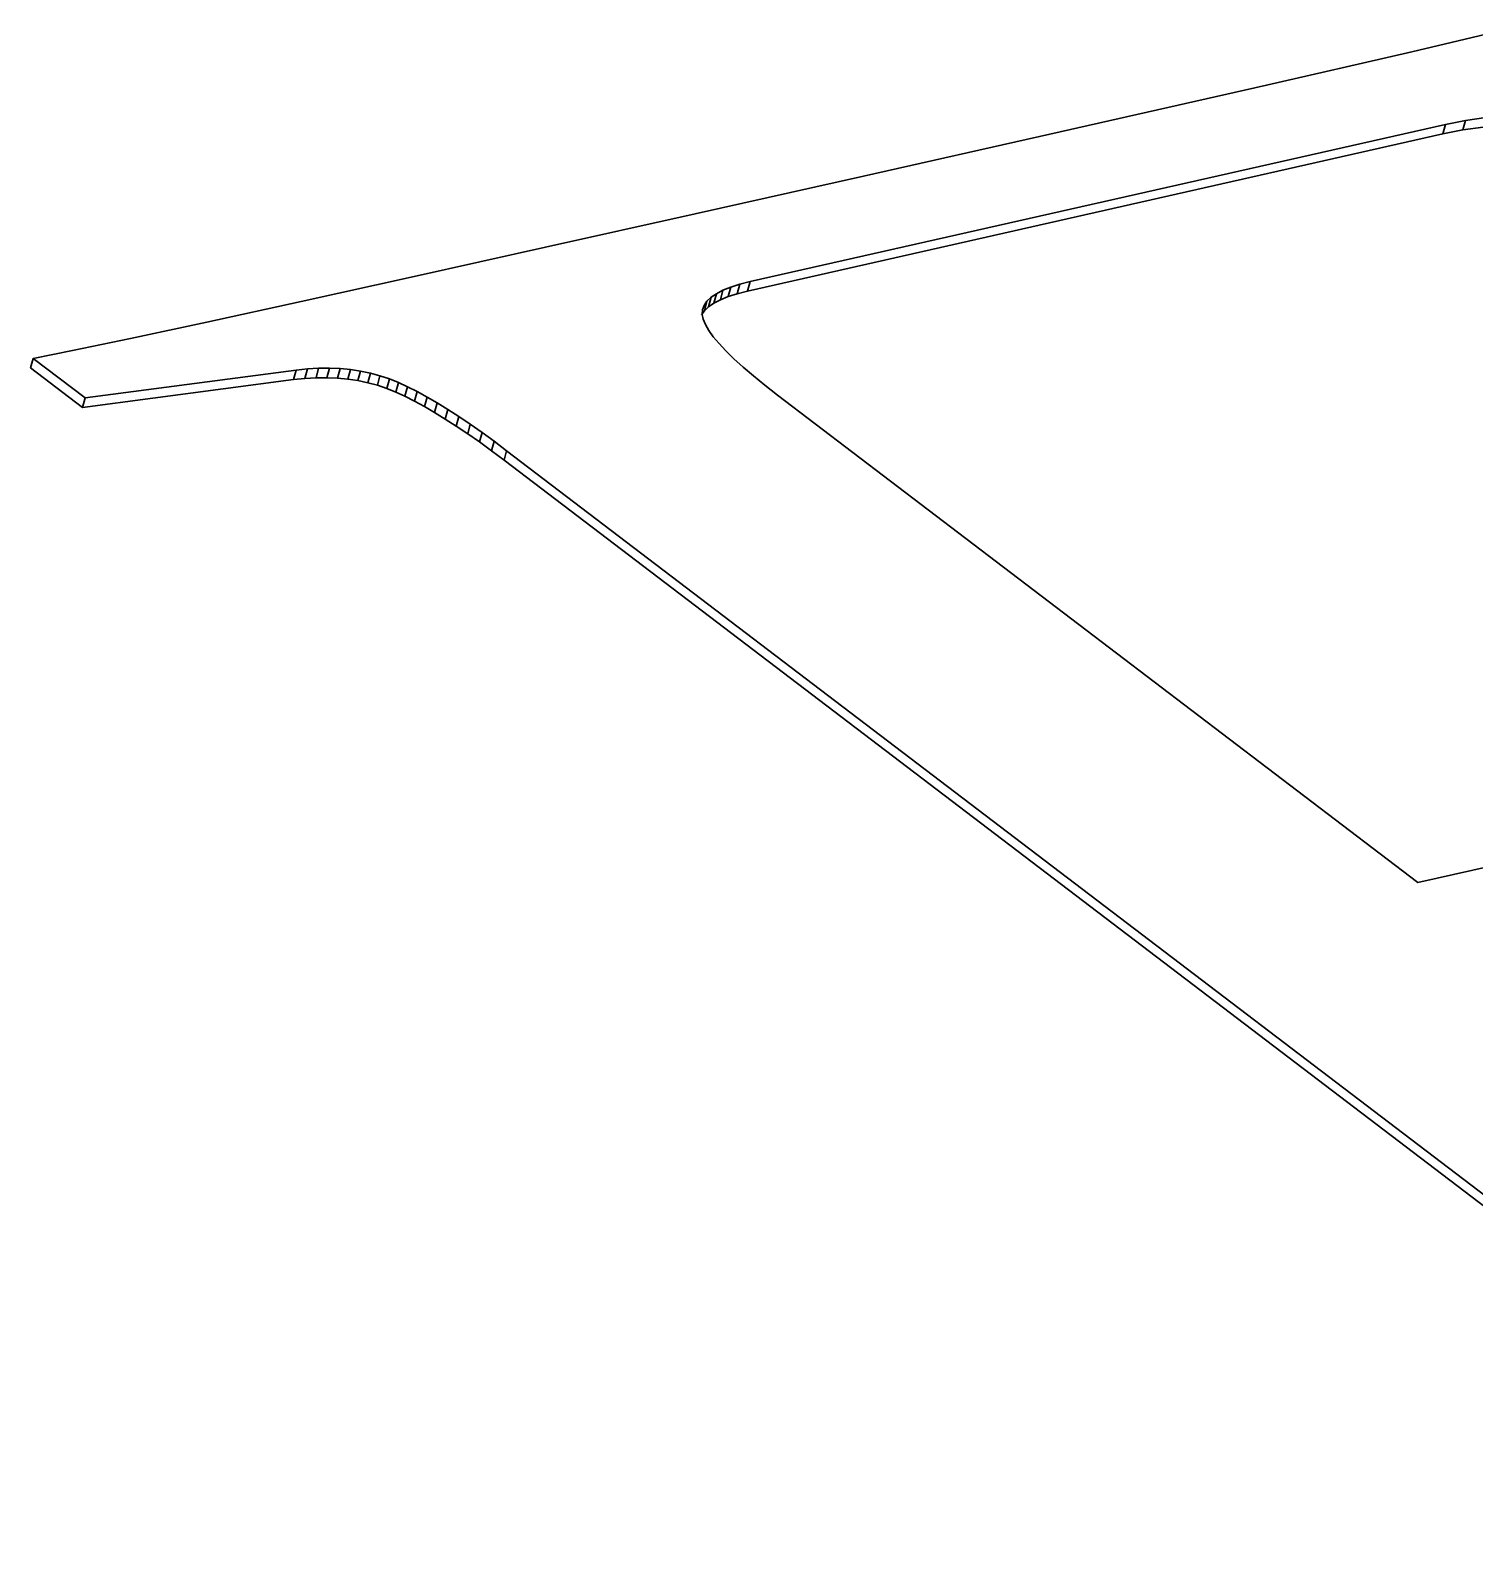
# Model space of a CAD drawing. Header units: millimetres. Extents: x -210 to 210, y -148 to 148.
# Drawn here: x 100.346 to 101.649, y 16.63 to 18.013 of the extents above; entities that cross this region are included whole.
import ezdxf

# ---------------------------------------------------------------- set-up
doc = ezdxf.new("R2010")
doc.units = ezdxf.units.MM
doc.layers.get('0').update_dxf_attribs({"lineweight": 18})

msp = doc.modelspace()

# ---------------------------------------------------------------- linework, layer by layer
at = {"color": 7, "lineweight": 30, "ltscale": 0.001074}
msp.add_line((101.5926, 17.9939), (101.6345, 18.0037), dxfattribs=at)
at = {"color": 7, "lineweight": 30, "ltscale": 0.001004}
msp.add_line((101.6345, 18.0037), (101.6735, 18.013), dxfattribs=at)
at = {"color": 7, "lineweight": 30, "ltscale": 0.001143}
msp.add_line((101.5481, 17.9836), (101.5926, 17.9939), dxfattribs=at)
at = {"color": 7, "lineweight": 30, "ltscale": 0.001212}
msp.add_line((101.5008, 17.9727), (101.5481, 17.9836), dxfattribs=at)
at = {"color": 7, "lineweight": 30, "ltscale": 0.00474}
msp.add_line((101.2659, 17.9196), (101.4509, 17.9613), dxfattribs=at)
at = {"color": 7, "lineweight": 30, "ltscale": 0.001281}
msp.add_line((101.4509, 17.9613), (101.5008, 17.9727), dxfattribs=at)
at = {"color": 7, "lineweight": 30, "ltscale": 0.000461747}
for p, q in [((101.6594, 17.9345), (101.6411, 17.9319)), ((101.657, 17.9259), (101.6388, 17.9233))]:
    msp.add_line(p, q, dxfattribs=at)
at = {"color": 7, "lineweight": 30, "ltscale": 0.016085}
for p, q in [((101.6206, 17.9197), (100.993, 17.7778)), ((101.6229, 17.9283), (100.9954, 17.7864))]:
    msp.add_line(p, q, dxfattribs=at)
at = {"color": 7, "lineweight": 30, "ltscale": 0.004314}
msp.add_line((101.0976, 17.8817), (101.2659, 17.9196), dxfattribs=at)
at = {"color": 7, "lineweight": 30, "ltscale": 0.000221592}
for p, q in [((101.6206, 17.9197), (101.6229, 17.9283)), ((101.6388, 17.9233), (101.6411, 17.9319)), ((100.9755, 17.7729), (100.9778, 17.7814)), ((100.993, 17.7778), (100.9954, 17.7864)), ((100.954, 17.7602), (100.9563, 17.7687)), ((100.9577, 17.7637), (100.96, 17.7723)), ((100.9684, 17.7701), (100.9707, 17.7786)), ((100.3458, 17.7086), (100.3481, 17.7171)), ((100.583, 17.698), (100.5854, 17.7065)), ((100.5933, 17.699), (100.5956, 17.7076)), ((100.6588, 17.6929), (100.6611, 17.7014)), ((100.6672, 17.69), (100.6696, 17.6986)), ((100.6754, 17.6867), (100.6778, 17.6953)), ((100.6837, 17.6829), (100.686, 17.6914)), ((100.6923, 17.6786), (100.6946, 17.6871)), ((100.3926, 17.6729), (100.395, 17.6814)), ((100.7105, 17.6683), (100.7128, 17.6769)), ((100.7201, 17.6624), (100.7224, 17.671)), ((100.7509, 17.6417), (100.7533, 17.6502)), ((100.7732, 17.6253), (100.7755, 17.6338))]:
    msp.add_line(p, q, dxfattribs=at)
at = {"color": 7, "lineweight": 30, "ltscale": 0.000462741}
for p, q in [((101.6388, 17.9233), (101.6206, 17.9197)), ((101.6411, 17.9319), (101.6229, 17.9283))]:
    msp.add_line(p, q, dxfattribs=at)
at = {"color": 7, "lineweight": 30, "ltscale": 0.003889}
msp.add_line((100.9458, 17.8476), (101.0976, 17.8817), dxfattribs=at)
at = {"color": 7, "lineweight": 30, "ltscale": 0.003463}
msp.add_line((100.8106, 17.8174), (100.9458, 17.8476), dxfattribs=at)
at = {"color": 7, "lineweight": 30, "ltscale": 0.003036}
msp.add_line((100.6921, 17.791), (100.8106, 17.8174), dxfattribs=at)
at = {"color": 7, "lineweight": 30, "ltscale": 0.00261}
msp.add_line((100.5901, 17.7685), (100.6921, 17.791), dxfattribs=at)
at = {"color": 7, "lineweight": 30, "ltscale": 0.000191351}
for p, q in [((100.9778, 17.7814), (100.9707, 17.7786)), ((100.9755, 17.7729), (100.9684, 17.7701))]:
    msp.add_line(p, q, dxfattribs=at)
at = {"color": 7, "lineweight": 30, "ltscale": 0.000215045}
msp.add_line((100.986, 17.784), (100.9778, 17.7814), dxfattribs=at)
at = {"color": 7, "lineweight": 30, "ltscale": 0.000221405}
for p, q in [((100.9837, 17.7755), (100.986, 17.784)), ((100.9624, 17.767), (100.9648, 17.7755)), ((100.6034, 17.6996), (100.6057, 17.7082)), ((100.6228, 17.6993), (100.6251, 17.7079)), ((100.6321, 17.6985), (100.6344, 17.707)), ((100.6412, 17.6971), (100.6436, 17.7056)), ((100.6501, 17.6952), (100.6525, 17.7038)), ((100.7013, 17.6737), (100.7036, 17.6822)), ((100.73, 17.656), (100.7324, 17.6646)), ((100.7403, 17.6491), (100.7426, 17.6577)), ((100.7619, 17.6337), (100.7642, 17.6423))]:
    msp.add_line(p, q, dxfattribs=at)
at = {"color": 7, "lineweight": 30, "ltscale": 0.000241141}
msp.add_line((100.9954, 17.7864), (100.986, 17.784), dxfattribs=at)
at = {"color": 7, "lineweight": 30, "ltscale": 0.002185}
msp.add_line((100.5047, 17.7499), (100.5901, 17.7685), dxfattribs=at)
at = {"color": 7, "lineweight": 30, "ltscale": 0.000113871}
msp.add_line((100.9563, 17.7687), (100.9537, 17.765), dxfattribs=at)
at = {"color": 7, "lineweight": 30, "ltscale": 0.000126973}
for p, q in [((100.96, 17.7723), (100.9563, 17.7687)), ((100.9577, 17.7637), (100.954, 17.7602))]:
    msp.add_line(p, q, dxfattribs=at)
at = {"color": 7, "lineweight": 30, "ltscale": 0.000144552}
msp.add_line((100.9648, 17.7755), (100.96, 17.7723), dxfattribs=at)
at = {"color": 7, "lineweight": 30, "ltscale": 0.0001675}
msp.add_line((100.9684, 17.7701), (100.9624, 17.767), dxfattribs=at)
at = {"color": 7, "lineweight": 30, "ltscale": 0.000167595}
msp.add_line((100.9707, 17.7786), (100.9648, 17.7755), dxfattribs=at)
at = {"color": 7, "lineweight": 30, "ltscale": 0.000215112}
msp.add_line((100.9837, 17.7755), (100.9755, 17.7729), dxfattribs=at)
at = {"color": 7, "lineweight": 30, "ltscale": 0.000241085}
msp.add_line((100.993, 17.7778), (100.9837, 17.7755), dxfattribs=at)
at = {"color": 7, "lineweight": 30, "ltscale": 0.000113709}
msp.add_line((100.954, 17.7602), (100.9514, 17.7565), dxfattribs=at)
at = {"color": 7, "lineweight": 30, "ltscale": 0.000105487}
msp.add_line((100.9524, 17.761), (100.9521, 17.7568), dxfattribs=at)
at = {"color": 7, "lineweight": 30, "ltscale": 0.000113059}
msp.add_line((100.9521, 17.7568), (100.953, 17.7524), dxfattribs=at)
at = {"color": 7, "lineweight": 30, "ltscale": 0.000105165}
msp.add_line((100.9537, 17.765), (100.9524, 17.761), dxfattribs=at)
at = {"color": 7, "lineweight": 30, "ltscale": 0.000144669}
msp.add_line((100.9624, 17.767), (100.9577, 17.7637), dxfattribs=at)
at = {"color": 7, "lineweight": 30, "ltscale": 0.001759}
msp.add_line((100.4359, 17.7351), (100.5047, 17.7499), dxfattribs=at)
at = {"color": 7, "lineweight": 30, "ltscale": 0.000129838}
msp.add_line((100.953, 17.7524), (100.955, 17.7476), dxfattribs=at)
at = {"color": 7, "lineweight": 30, "ltscale": 0.000151253}
msp.add_line((100.955, 17.7476), (100.958, 17.7423), dxfattribs=at)
at = {"color": 7, "lineweight": 30, "ltscale": 0.000174619}
msp.add_line((100.958, 17.7423), (100.962, 17.7366), dxfattribs=at)
at = {"color": 7, "lineweight": 30, "ltscale": 0.001334}
msp.add_line((100.3837, 17.7242), (100.4359, 17.7351), dxfattribs=at)
at = {"color": 7, "lineweight": 30, "ltscale": 0.00020003}
msp.add_line((100.962, 17.7366), (100.9672, 17.7305), dxfattribs=at)
at = {"color": 7, "lineweight": 30, "ltscale": 0.00022649}
msp.add_line((100.9672, 17.7305), (100.9734, 17.7239), dxfattribs=at)
at = {"color": 7, "lineweight": 30, "ltscale": 0.000906795}
msp.add_line((100.3481, 17.7171), (100.3837, 17.7242), dxfattribs=at)
at = {"color": 7, "lineweight": 30, "ltscale": 0.001472}
for p, q in [((100.395, 17.6814), (100.3481, 17.7171)), ((100.3926, 17.6729), (100.3458, 17.7086))]:
    msp.add_line(p, q, dxfattribs=at)
at = {"color": 7, "lineweight": 30, "ltscale": 0.000253442}
msp.add_line((100.9734, 17.7239), (100.9806, 17.7168), dxfattribs=at)
at = {"color": 7, "lineweight": 30, "ltscale": 0.000279781}
msp.add_line((100.9806, 17.7168), (100.9889, 17.7093), dxfattribs=at)
at = {"color": 7, "lineweight": 30, "ltscale": 0.004801}
for p, q in [((100.583, 17.698), (100.3926, 17.6729)), ((100.5854, 17.7065), (100.395, 17.6814))]:
    msp.add_line(p, q, dxfattribs=at)
at = {"color": 7, "lineweight": 30, "ltscale": 0.00025798}
for p, q in [((100.5933, 17.699), (100.583, 17.698)), ((100.5956, 17.7076), (100.5854, 17.7065))]:
    msp.add_line(p, q, dxfattribs=at)
at = {"color": 7, "lineweight": 30, "ltscale": 0.000251789}
msp.add_line((100.6034, 17.6996), (100.5933, 17.699), dxfattribs=at)
at = {"color": 7, "lineweight": 30, "ltscale": 0.000251768}
msp.add_line((100.6057, 17.7082), (100.5956, 17.7076), dxfattribs=at)
at = {"color": 7, "lineweight": 30, "ltscale": 0.00024614}
msp.add_line((100.6132, 17.6997), (100.6034, 17.6996), dxfattribs=at)
at = {"color": 7, "lineweight": 30, "ltscale": 0.000244617}
msp.add_line((100.6155, 17.7083), (100.6057, 17.7082), dxfattribs=at)
at = {"color": 7, "lineweight": 30, "ltscale": 0.000221084}
msp.add_line((100.6132, 17.6997), (100.6155, 17.7083), dxfattribs=at)
at = {"color": 7, "lineweight": 30, "ltscale": 0.00023958}
msp.add_line((100.6228, 17.6993), (100.6132, 17.6997), dxfattribs=at)
at = {"color": 7, "lineweight": 30, "ltscale": 0.000241106}
msp.add_line((100.6251, 17.7079), (100.6155, 17.7083), dxfattribs=at)
at = {"color": 7, "lineweight": 30, "ltscale": 0.000233662}
for p, q in [((100.6321, 17.6985), (100.6228, 17.6993)), ((100.6344, 17.707), (100.6251, 17.7079))]:
    msp.add_line(p, q, dxfattribs=at)
at = {"color": 7, "lineweight": 30, "ltscale": 0.000231486}
for p, q in [((100.6412, 17.6971), (100.6321, 17.6985)), ((100.6436, 17.7056), (100.6344, 17.707))]:
    msp.add_line(p, q, dxfattribs=at)
at = {"color": 7, "lineweight": 30, "ltscale": 0.000226974}
for p, q in [((100.6525, 17.7038), (100.6436, 17.7056)), ((100.6501, 17.6952), (100.6412, 17.6971))]:
    msp.add_line(p, q, dxfattribs=at)
at = {"color": 7, "lineweight": 30, "ltscale": 0.00022472}
msp.add_line((100.6611, 17.7014), (100.6525, 17.7038), dxfattribs=at)
at = {"color": 7, "lineweight": 30, "ltscale": 0.000221808}
for p, q in [((100.6696, 17.6986), (100.6611, 17.7014)), ((100.6672, 17.69), (100.6588, 17.6929))]:
    msp.add_line(p, q, dxfattribs=at)
at = {"color": 7, "lineweight": 30, "ltscale": 0.000221191}
for p, q in [((100.6778, 17.6953), (100.6696, 17.6986)), ((100.6754, 17.6867), (100.6672, 17.69))]:
    msp.add_line(p, q, dxfattribs=at)
at = {"color": 7, "lineweight": 30, "ltscale": 0.00030627}
msp.add_line((100.9889, 17.7093), (100.9982, 17.7013), dxfattribs=at)
at = {"color": 7, "lineweight": 30, "ltscale": 0.000335545}
msp.add_line((100.9982, 17.7013), (101.0086, 17.6929), dxfattribs=at)
at = {"color": 7, "lineweight": 30, "ltscale": 0.00022476}
msp.add_line((100.6588, 17.6929), (100.6501, 17.6952), dxfattribs=at)
at = {"color": 7, "lineweight": 30, "ltscale": 0.000228379}
for p, q in [((100.6837, 17.6829), (100.6754, 17.6867)), ((100.686, 17.6914), (100.6778, 17.6953))]:
    msp.add_line(p, q, dxfattribs=at)
at = {"color": 7, "lineweight": 30, "ltscale": 0.000240219}
for p, q in [((100.6946, 17.6871), (100.686, 17.6914)), ((100.6923, 17.6786), (100.6837, 17.6829))]:
    msp.add_line(p, q, dxfattribs=at)
at = {"color": 7, "lineweight": 30, "ltscale": 0.000255178}
msp.add_line((100.7036, 17.6822), (100.6946, 17.6871), dxfattribs=at)
at = {"color": 7, "lineweight": 30, "ltscale": 0.000362438}
msp.add_line((101.0086, 17.6929), (101.0201, 17.684), dxfattribs=at)
at = {"color": 7, "lineweight": 30, "ltscale": 0.000255096}
msp.add_line((100.7013, 17.6737), (100.6923, 17.6786), dxfattribs=at)
at = {"color": 7, "lineweight": 30, "ltscale": 0.000267512}
msp.add_line((100.7105, 17.6683), (100.7013, 17.6737), dxfattribs=at)
at = {"color": 7, "lineweight": 30, "ltscale": 0.000267425}
msp.add_line((100.7128, 17.6769), (100.7036, 17.6822), dxfattribs=at)
at = {"color": 7, "lineweight": 30, "ltscale": 0.0002814}
for p, q in [((100.7224, 17.671), (100.7128, 17.6769)), ((100.7201, 17.6624), (100.7105, 17.6683))]:
    msp.add_line(p, q, dxfattribs=at)
at = {"color": 7, "lineweight": 30, "ltscale": 0.000295438}
msp.add_line((100.7324, 17.6646), (100.7224, 17.671), dxfattribs=at)
at = {"color": 7, "lineweight": 30, "ltscale": 0.018159}
msp.add_line((101.0201, 17.684), (101.598, 17.244), dxfattribs=at)
at = {"color": 7, "lineweight": 30, "ltscale": 0.000295343}
msp.add_line((100.73, 17.656), (100.7201, 17.6624), dxfattribs=at)
at = {"color": 7, "lineweight": 30, "ltscale": 0.000309607}
for p, q in [((100.7426, 17.6577), (100.7324, 17.6646)), ((100.7403, 17.6491), (100.73, 17.656))]:
    msp.add_line(p, q, dxfattribs=at)
at = {"color": 7, "lineweight": 30, "ltscale": 0.000323789}
msp.add_line((100.7533, 17.6502), (100.7426, 17.6577), dxfattribs=at)
at = {"color": 7, "lineweight": 30, "ltscale": 0.00032389}
msp.add_line((100.7509, 17.6417), (100.7403, 17.6491), dxfattribs=at)
at = {"color": 7, "lineweight": 30, "ltscale": 0.000338376}
msp.add_line((100.7642, 17.6423), (100.7533, 17.6502), dxfattribs=at)
at = {"color": 7, "lineweight": 30, "ltscale": 0.000338272}
msp.add_line((100.7619, 17.6337), (100.7509, 17.6417), dxfattribs=at)
at = {"color": 7, "lineweight": 30, "ltscale": 0.000352847}
msp.add_line((100.7732, 17.6253), (100.7619, 17.6337), dxfattribs=at)
at = {"color": 7, "lineweight": 30, "ltscale": 0.000352741}
msp.add_line((100.7755, 17.6338), (100.7642, 17.6423), dxfattribs=at)
at = {"color": 7, "lineweight": 30, "ltscale": 0.041062}
for p, q in [((102.0823, 16.6389), (100.7755, 17.6338)), ((102.08, 16.6303), (100.7732, 17.6253))]:
    msp.add_line(p, q, dxfattribs=at)
at = {"color": 7, "lineweight": 30, "ltscale": 0.015562}
msp.add_line((101.598, 17.244), (102.2052, 17.3813), dxfattribs=at)

doc.saveas('drawing.dxf')
